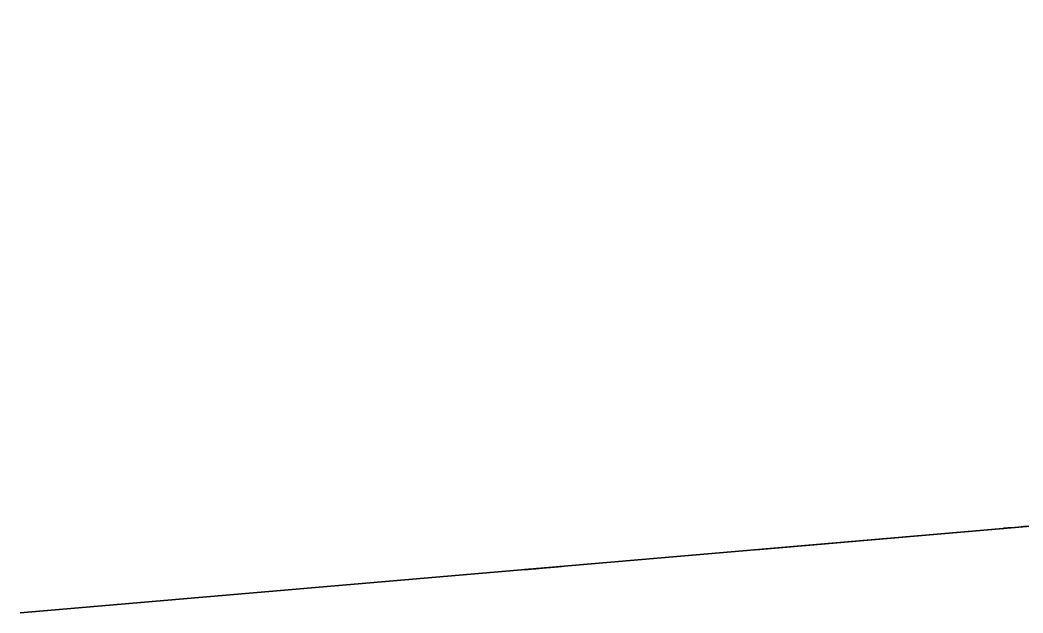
# Model space of a CAD drawing. Header units: millimetres. Extents: x 237925 to 243335, y 20387 to 20851.
# Drawn here: x 237925.1 to 238326.9, y 20386.9 to 20624.3 of the extents above; entities that cross this region are included whole.
import ezdxf

# ---------------------------------------------------------------- set-up
doc = ezdxf.new("R2010")
doc.units = ezdxf.units.MM
doc.header["$MEASUREMENT"] = 0
doc.layers.add('Right View-A-FLOR', color=192, linetype='Continuous')
doc.layers.add('Right View-CONST', color=3, linetype='Continuous')

# ---------------------------------------------------------------- blocks, each defined once
blk = doc.blocks.new('*U33')
at = {"layer": 'Right View-A-FLOR', "color": 0, "linetype": 'ByBlock', "lineweight": -2}
for p, q in [((237925.14, 20386.95, 21636.52), (240694.99, 20624.29, 21636.52)), ((240694.99, 20624.29, 21936.52), (237925.14, 20386.95, 21936.52)), ((240314.39, 20591.67, 21625), (237925.14, 20386.95, 21625)), ((237925.14, 20386.95, 21936.52), (237925.14, 20386.95, 21636.52)), ((237925.14, 20386.95, 21625), (237925.14, 20386.95, 21636.52))]:
    blk.add_line(p, q, dxfattribs=at)
blk = doc.blocks.new('*U34')
at = {"layer": 'Right View-CONST', "color": 0, "linetype": 'ByBlock', "lineweight": -2}
for p, q in [((238406.76, 20428.22, 22387.44), (238142.24, 20405.55, 22387.44)), ((238227.3, 20412.84, 22644.94), (238326.93, 20421.38, 22644.94)), ((238326.93, 20421.38, 22573.15), (238227.3, 20412.84, 22573.15)), ((238326.93, 20421.38, 22644.94), (238326.93, 20421.38, 22573.15)), ((238326.93, 20421.38, 22644.94), (238326.94, 20421.38, 22644.94)), ((238326.93, 20421.38, 22573.15), (238326.93, 20421.38, 22573.15)), ((238227.3, 20412.84, 22584.44), (238142.24, 20405.55, 22584.44)), ((238227.3, 20412.84, 22573.15), (238227.3, 20412.84, 22644.94))]:
    blk.add_line(p, q, dxfattribs=at)
at = {"layer": 'Right View-CONST', "color": 0, "linetype": 'ByBlock', "lineweight": -2, "extrusion": (-0.085374, 0.996349, 5.34739e-27)}
blk.add_ellipse((238142.24, 20405.55, 22485.94), major_axis=(0, 0, 98.5), ratio=0.000067, start_param=3.141593, end_param=6.283185, dxfattribs=at)
at = {"layer": 'Right View-CONST', "color": 0, "linetype": 'ByBlock', "lineweight": -2}
blk.add_open_spline([(238142.24, 20405.55, 22387.44), (238141.08, 20405.45, 22387.44), (238139.92, 20405.35, 22387.58), (238137.67, 20405.16, 22388.11), (238136.57, 20405.06, 22388.51), (238134.51, 20404.89, 22389.55), (238133.54, 20404.8, 22390.19), (238131.77, 20404.65, 22391.67), (238130.97, 20404.58, 22392.52), (238129.59, 20404.47, 22394.37), (238129, 20404.42, 22395.38), (238128.08, 20404.34, 22397.5), (238127.74, 20404.31, 22398.62), (238127.43, 20404.28, 22400.32), (238127.36, 20404.28, 22400.89), (238127.31, 20404.27, 22401.58), (238127.31, 20404.27, 22401.7), (238127.3, 20404.27, 22401.89), (238127.3, 20404.27, 22401.96), (238127.29, 20404.27, 22402.07), (238127.29, 20404.27, 22402.11), (238127.29, 20404.27, 22402.19), (238127.29, 20404.27, 22402.22), (238127.29, 20404.27, 22402.27), (238127.29, 20404.27, 22402.29), (238127.29, 20404.27, 22402.33), (238127.29, 20404.27, 22402.34), (238127.29, 20404.27, 22402.38), (238127.29, 20404.27, 22402.39), (238127.29, 20404.27, 22402.45), (238127.29, 20404.27, 22402.47), (238127.29, 20404.27, 22402.64), (238127.29, 20404.27, 22402.85), (238127.29, 20404.27, 22403.52), (238127.29, 20404.27, 22404.03), (238127.29, 20404.27, 22405.3), (238127.29, 20404.27, 22406.06), (238127.29, 20404.27, 22407.83), (238127.29, 20404.27, 22408.85), (238127.29, 20404.27, 22411.11), (238127.29, 20404.27, 22412.36), (238127.29, 20404.27, 22415.1), (238127.29, 20404.27, 22416.59), (238127.29, 20404.27, 22419.77), (238127.29, 20404.27, 22421.48), (238127.29, 20404.27, 22425.08), (238127.29, 20404.27, 22426.98), (238127.29, 20404.27, 22430.96), (238127.29, 20404.27, 22433.05), (238127.29, 20404.27, 22437.38), (238127.29, 20404.27, 22439.63), (238127.29, 20404.27, 22444.26), (238127.29, 20404.27, 22446.65), (238127.28, 20404.27, 22451.54), (238127.28, 20404.27, 22454.05), (238127.28, 20404.27, 22459.15), (238127.28, 20404.27, 22461.75), (238127.28, 20404.27, 22467.01), (238127.28, 20404.27, 22469.68), (238127.28, 20404.27, 22475.06), (238127.28, 20404.27, 22477.77), (238127.28, 20404.27, 22483.21), (238127.28, 20404.27, 22485.94), (238127.28, 20404.27, 22491.39), (238127.28, 20404.27, 22494.11), (238127.28, 20404.27, 22499.51), (238127.28, 20404.27, 22502.2), (238127.28, 20404.27, 22507.51), (238127.28, 20404.27, 22510.13), (238127.28, 20404.27, 22515.3), (238127.28, 20404.27, 22517.84), (238127.29, 20404.27, 22522.8), (238127.29, 20404.27, 22525.23), (238127.29, 20404.27, 22529.96), (238127.29, 20404.27, 22532.26), (238127.29, 20404.27, 22536.69), (238127.29, 20404.27, 22538.83), (238127.29, 20404.27, 22542.94), (238127.29, 20404.27, 22544.9), (238127.29, 20404.27, 22548.64), (238127.29, 20404.27, 22550.41), (238127.29, 20404.27, 22553.73), (238127.29, 20404.27, 22555.29), (238127.29, 20404.27, 22558.18), (238127.29, 20404.27, 22559.52), (238127.29, 20404.27, 22561.94), (238127.29, 20404.27, 22563.04), (238127.29, 20404.27, 22564.97), (238127.29, 20404.27, 22565.81), (238127.29, 20404.27, 22567.24), (238127.29, 20404.27, 22567.83), (238127.29, 20404.27, 22568.74), (238127.29, 20404.27, 22569.06), (238127.29, 20404.27, 22569.36), (238127.29, 20404.27, 22569.41), (238127.29, 20404.27, 22569.49), (238127.29, 20404.27, 22569.5), (238127.29, 20404.27, 22569.59), (238127.29, 20404.27, 22569.61), (238127.29, 20404.27, 22569.65), (238127.29, 20404.27, 22569.67), (238127.29, 20404.27, 22569.75), (238127.29, 20404.27, 22569.79), (238127.3, 20404.27, 22569.9), (238127.3, 20404.27, 22569.95), (238127.3, 20404.27, 22570.09), (238127.31, 20404.27, 22570.18), (238127.32, 20404.27, 22570.47), (238127.34, 20404.27, 22570.67), (238127.42, 20404.28, 22571.5), (238127.52, 20404.29, 22572.12), (238127.9, 20404.32, 22573.81), (238128.26, 20404.35, 22574.88), (238129.24, 20404.44, 22576.93), (238129.86, 20404.49, 22577.92), (238131.3, 20404.61, 22579.73), (238132.13, 20404.68, 22580.55), (238133.94, 20404.84, 22581.97), (238134.94, 20404.92, 22582.58), (238137.03, 20405.1, 22583.55), (238138.14, 20405.2, 22583.91), (238140.24, 20405.38, 22584.34), (238141.24, 20405.46, 22584.44), (238142.24, 20405.55, 22584.44)], degree=3, knots=[0, 0, 0, 0, 3.481854, 3.481854, 6.947741, 6.947741, 10.413775, 10.413775, 13.879808, 13.879808, 17.345838, 17.345838, 20.811848, 20.811848, 22.534816, 22.534816, 22.893085, 22.893085, 23.117189, 23.117189, 23.262706, 23.262706, 23.439099, 23.439099, 23.612999, 23.612999, 23.907414, 23.907414, 24.682676, 24.682676, 27.006155, 27.006155, 33.98168, 33.98168, 42.394974, 42.394974, 50.588374, 50.588374, 58.767234, 58.767234, 66.943193, 66.943193, 75.118178, 75.118178, 83.292744, 83.292744, 91.467099, 91.467099, 99.641337, 99.641337, 107.815503, 107.815503, 115.989624, 115.989624, 124.163716, 124.163716, 132.337787, 132.337787, 140.511844, 140.511844, 148.685893, 148.685893, 156.859937, 156.859937, 165.033979, 165.033979, 173.208022, 173.208022, 181.382069, 181.382069, 189.556124, 189.556124, 197.73019, 197.73019, 205.904273, 205.904273, 214.078383, 214.078383, 222.252531, 222.252531, 230.426741, 230.426741, 238.601049, 238.601049, 246.775528, 246.775528, 254.950335, 254.950335, 263.125856, 263.125856, 271.3033, 271.3033, 279.488221, 279.488221, 283.615933, 283.615933, 284.649287, 284.649287, 284.810887, 284.810887, 284.971872, 284.971872, 285.148559, 285.148559, 285.322787, 285.322787, 285.577322, 285.577322, 286.199647, 286.199647, 288.067669, 288.067669, 291.415572, 291.415572, 294.881488, 294.881488, 298.347499, 298.347499, 301.81353, 301.81353, 305.279562, 305.279562, 308.276348, 308.276348, 308.276348, 308.276348], dxfattribs=at)
blk = doc.blocks.new('*U37')
at = {"layer": 'Right View-CONST', "color": 0, "linetype": 'ByBlock', "lineweight": -2}
for p, q in [((238135.28, 20404.95, 22282.94), (240443.71, 20602.75, 22282.94)), ((238135.28, 20404.95, 22207.94), (238309.63, 20419.89, 22207.94)), ((238135.28, 20404.95, 22207.94), (238135.28, 20404.95, 22282.94))]:
    blk.add_line(p, q, dxfattribs=at)
blk = doc.blocks.new('*U40')
at = {"layer": 'Right View-CONST', "color": 0, "linetype": 'ByBlock', "lineweight": -2}
for p, q in [((238219.96, 20412.21, 22087.94), (238309.63, 20419.89, 22087.94)), ((238299.67, 20419.04, 22097.94), (238219.96, 20412.21, 22097.94)), ((238309.63, 20419.89, 22177.94), (238299.67, 20419.04, 22177.94)), ((238299.67, 20419.04, 22177.94), (238299.67, 20419.04, 22097.94)), ((238309.63, 20419.89, 22177.94), (238309.63, 20419.89, 22177.94)), ((238309.63, 20419.89, 22087.94), (238309.63, 20419.89, 22177.94)), ((238309.64, 20419.89, 22087.94), (238309.63, 20419.89, 22087.94)), ((238309.64, 20419.89, 22132.94), (238309.64, 20419.89, 22087.94)), ((238219.96, 20412.21, 22097.94), (238219.96, 20412.21, 22087.94))]:
    blk.add_line(p, q, dxfattribs=at)
blk = doc.blocks.new('*U41')
at = {"layer": 'Right View-CONST', "color": 0, "linetype": 'ByBlock', "lineweight": -2}
for p, q in [((238309.7, 20419.9, 22087.94), (238309.64, 20419.89, 22087.94)), ((238309.7, 20419.9, 22132.94), (238309.7, 20419.9, 22087.94)), ((238309.7, 20419.9, 22087.94), (238309.71, 20419.9, 22087.94)), ((238309.71, 20419.9, 22087.94), (238309.71, 20419.9, 22132.94))]:
    blk.add_line(p, q, dxfattribs=at)
blk = doc.blocks.new('*U42')
at = {"layer": 'Right View-CONST', "color": 0, "linetype": 'ByBlock', "lineweight": -2}
for p, q in [((238309.78, 20419.91, 22087.94), (238309.71, 20419.9, 22087.94)), ((238309.78, 20419.91, 22132.94), (238309.78, 20419.91, 22087.94)), ((238309.78, 20419.91, 22087.94), (238309.78, 20419.91, 22087.94)), ((238309.78, 20419.91, 22087.94), (238309.78, 20419.91, 22132.94))]:
    blk.add_line(p, q, dxfattribs=at)
blk = doc.blocks.new('*U43')
at = {"layer": 'Right View-CONST', "color": 0, "linetype": 'ByBlock', "lineweight": -2}
for p, q in [((238459.08, 20432.7, 22207.94), (238309.63, 20419.89, 22207.94)), ((238329.06, 20421.56, 22201.94), (238439.66, 20431.03, 22201.94)), ((238449.62, 20431.89, 22132.94), (238459.08, 20432.7, 22132.94)), ((238449.62, 20431.89, 22191.94), (238449.62, 20431.89, 22132.94)), ((238459.08, 20432.7, 22207.94), (238459.09, 20432.7, 22207.94)), ((238459.08, 20432.7, 22132.94), (238459.08, 20432.7, 22207.94)), ((238459.24, 20432.71, 22207.94), (238459.24, 20432.71, 22177.94)), ((238309.63, 20419.89, 22132.94), (238319.1, 20420.7, 22132.94)), ((238309.63, 20419.89, 22207.94), (238309.63, 20419.89, 22132.94)), ((238319.1, 20420.7, 22191.94), (238319.25, 20420.72, 22191.94)), ((238319.1, 20420.7, 22132.94), (238319.25, 20420.72, 22132.94)), ((238319.1, 20420.7, 22132.94), (238319.1, 20420.7, 22191.94)), ((238319.25, 20420.72, 22191.94), (238319.25, 20420.72, 22132.94))]:
    blk.add_line(p, q, dxfattribs=at)
at = {"layer": 'Right View-CONST', "color": 0, "linetype": 'ByBlock', "lineweight": -2, "extrusion": (-0.085374, 0.996349, -6.83886e-31)}
blk.add_arc((-239313.39, 22191.94), 10, 90, 180, dxfattribs=at)
at = {"layer": 'Right View-CONST', "color": 0, "linetype": 'ByBlock', "lineweight": -2, "extrusion": (-0.085374, 0.996349, 1.07079e-31)}
blk.add_arc((-239202.39, 22191.94), 10, 0, 90, dxfattribs=at)
at = {"layer": 'Right View-CONST', "color": 0, "linetype": 'ByBlock', "lineweight": -2, "extrusion": (0.085374, -0.996349, -1.09809e-30)}
blk.add_arc((239202.54, 22191.94), 10, 90, 180, dxfattribs=at)

msp = doc.modelspace()

# ---------------------------------------------------------------- block references
at = {"layer": 'Right View-A-FLOR'}
msp.add_blockref('*U33', (0, 0), dxfattribs=at)
at = {"layer": 'Right View-CONST'}
for name in ['*U37', '*U34', '*U43', '*U40', '*U41', '*U42']:
    msp.add_blockref(name, (0, 0), dxfattribs=at)

doc.saveas('drawing.dxf')
